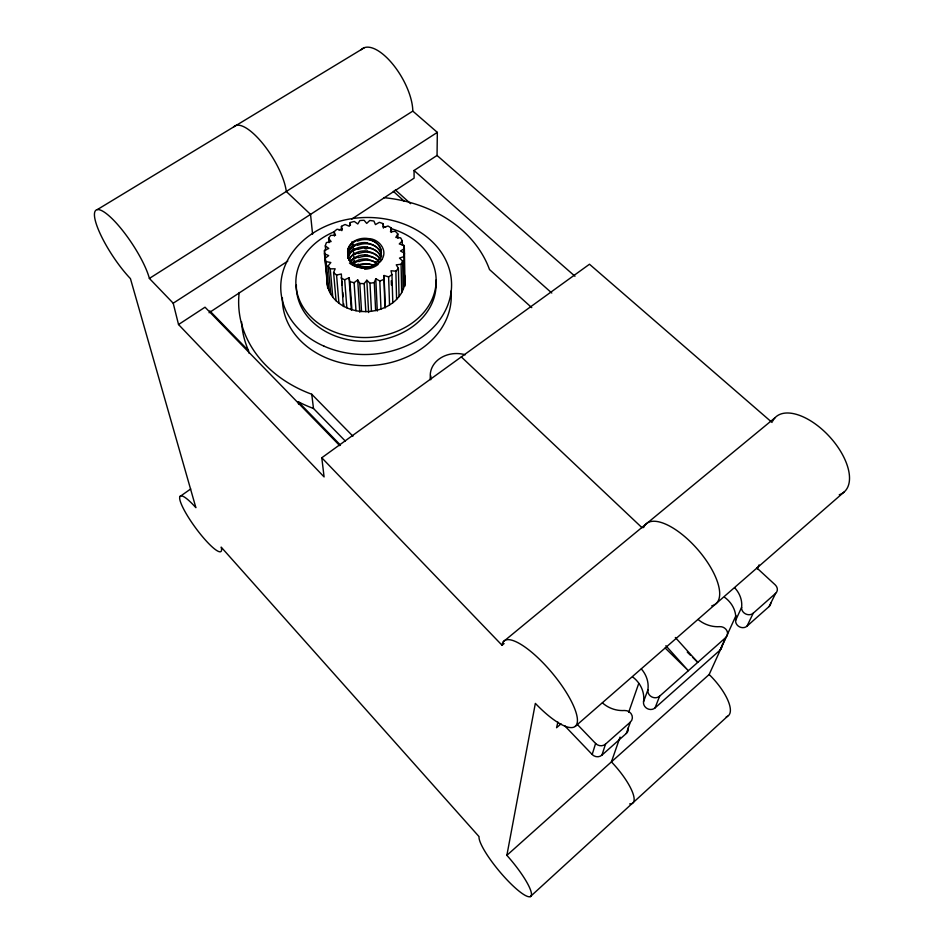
<?xml version="1.0" encoding="UTF-8"?>
<svg xmlns="http://www.w3.org/2000/svg" width="944" height="944" viewBox="0 0 944 944"><rect width="100%" height="100%" fill="white"/><g stroke="black" fill="none" stroke-linecap="round" stroke-linejoin="round"><path stroke-width="1.42" d="M574.979 276.25L437.048 155.465L437.332 132.372L412.799 111.109A44.097 18.951 59.7 0 0 392.102 63.378A44.097 18.951 59.7 0 0 361.151 49.725M327.12 279.967L327.179 278.917M347.699 252.485C347.404 263.659 361.045 268.91 370.485 266.751A20.166 15.93 -2.1 0 0 382.06 259.187C388.019 249.841 378.426 238.667 368.514 238.62A16.827 13.287 -2.1 0 0 347.699 252.485A16.898 12.673 -0.8 0 1 348.088 249.004A16.898 12.897 2.3 0 1 353.729 241.971M327.096 281.017L327.131 282.291A38.975 31.176 -2.2 0 0 327.769 286.716L328.772 289.997A38.975 31.176 -2.2 0 0 330.778 294.15L332.784 297.124A38.975 31.176 -2.2 0 0 336.052 300.735L338.931 303.201A38.975 31.176 -2.2 0 0 343.25 306.033L346.837 307.827A38.975 31.176 -2.2 0 0 351.935 309.691L355.994 310.706A38.975 31.176 -2.2 0 0 361.54 311.473L365.812 311.626A38.975 31.176 -2.2 0 0 371.44 311.249L375.629 310.529A38.975 31.176 -2.2 0 0 380.987 309.03L384.833 307.508L384.031 275.506L388.609 276.875A40.061 31.648 -2.1 0 0 391.949 274.598L390.993 270.763L395.855 271.176A40.061 31.648 -2.1 0 0 398.38 268.32L396.244 264.827L401.082 264.273A40.061 31.648 -2.1 0 0 402.628 261.028L399.477 258.09L403.973 256.603A40.061 31.648 -2.1 0 0 404.457 253.193L400.492 250.986L404.362 248.661A40.061 31.648 -2.1 0 0 403.761 245.298L399.241 243.953L402.262 240.968A40.061 31.648 -2.1 0 0 400.622 237.841L395.831 237.428L397.825 233.97A40.061 31.648 -2.1 0 0 395.253 231.28L390.486 231.811L391.335 228.106A40.061 31.648 -2.1 0 0 388.008 226.017L383.559 227.457L383.205 223.716A40.061 31.648 -2.1 0 0 379.323 222.347L375.452 224.601L373.942 221.061A40.061 31.648 -2.1 0 0 369.753 220.495L366.697 223.409L364.113 220.294A40.061 31.648 -2.1 0 0 359.853 220.566L357.788 223.976L354.295 221.462A40.061 31.648 -2.1 0 0 350.224 222.548L349.292 226.253L345.091 224.507A40.061 31.648 -2.1 0 0 341.457 226.348L341.716 230.1L337.067 229.239A40.061 31.648 -2.1 0 0 334.093 231.728L334.447 236.047M343.25 306.033L341.339 273.996L336.571 275.034A40.061 31.648 -2.1 0 1 333.598 272.533L335.155 268.792L330.247 268.863A40.061 31.648 -2.1 0 1 328.193 265.854L330.848 262.526L326.128 261.63A40.061 31.648 -2.1 0 1 325.102 258.302L328.689 255.6L324.453 253.794A40.061 31.648 -2.1 0 1 324.512 250.372L328.795 248.461L325.302 245.888A40.061 31.648 -2.1 0 1 326.423 242.573L331.132 241.546L328.583 238.372A40.061 31.648 -2.1 0 1 330.707 235.375L335.533 235.304L334.093 231.728M321.786 457.769L324.087 476.921L178.534 324.535L173.2 303.213L149.388 278.433A47.684 11.481 56.5 0 0 114.708 221.333A47.684 11.481 56.5 0 0 95.556 221.533A47.684 11.481 56.5 0 0 130.437 278.633L195.88 507.671A34.35 6.455 53.8 0 0 180.151 500.839A34.35 6.455 53.8 0 0 204.954 539.52A34.35 6.455 53.8 0 0 221.167 547.107L479.045 836.62A39.849 8.036 50.2 0 0 503.825 876.398A39.849 8.036 50.2 0 0 531.425 894.959A39.849 8.036 50.2 0 0 506.869 855.335L535.354 703.374A55.613 16.39 50.2 0 0 577.244 722.632A55.613 16.39 50.2 0 0 542.871 662.653A55.613 16.39 50.2 0 0 502.043 645.259L321.786 457.769L589.481 264.237L772.062 422.464M384.833 307.508A38.975 31.176 -2.2 0 0 389.553 304.983L392.81 302.741A38.975 31.176 -2.2 0 0 396.598 299.378L399.052 296.569A38.975 31.176 -2.2 0 0 401.684 292.569L403.182 289.383A38.975 31.176 -2.2 0 0 404.492 285.017L404.952 281.654A38.975 31.176 -2.2 0 0 404.87 277.206L404.516 274.905M557.88 722.113L556.571 727.73L561.019 723.871M602.449 702.879A27.86 25.488 24 0 0 624.48 710.502A7.068 6.502 27.4 0 1 630.356 722.101L626.297 733.464L601.918 755.141A6.974 6.525 29.2 0 1 592.183 754.492L595.593 743.459L577.221 724.343M601.918 755.141L605.517 744.12L630.356 722.101M620.043 737.099L611.417 761.879A38.515 11.021 49 0 1 629.672 803.922M628.68 712.307L638.758 683.397M698.1 619.488A27.187 23.718 23.6 0 0 719.67 626.663A6.891 6.053 25.8 0 1 726.762 630.474A6.891 6.053 25.8 0 1 725.747 637.554L720.012 650.168L655.042 707.917A6.879 6.266 27.6 0 1 647.242 708.602A6.879 6.266 27.6 0 1 643.537 701.734L647.891 689.875A27.86 25.488 24 0 0 641.354 668.954M655.042 707.917L659.632 696.165L725.747 637.554M375.629 310.529L374.296 282.504L375.795 278.728L379.795 280.982A40.061 31.648 -2.1 0 0 383.748 279.424M506.869 855.335L709.156 674.5L735.942 615.677M757.253 568.89L759.082 564.878M756.876 567.958L775.189 584.832A6.797 5.817 25.2 0 1 775.661 593.316L769.089 606.544L746.987 626.179A6.714 5.841 25.9 0 1 739.459 626.828A6.714 5.841 25.9 0 1 735.647 620.361L741.618 607.322A27.187 23.718 23.6 0 0 734.597 587.675M746.987 626.179L753.194 613.234L775.661 593.316M365.812 311.626L364.183 283.601L366.827 280.238L369.977 283.224L371.44 311.249M530.268 896.647L727.588 716.26M575.238 726.384L844.007 492.107M502.043 645.259L504.096 643.572M503.353 641.684L774.977 417.791M341.008 277.925A40.061 31.648 -2.1 0 0 344.69 279.743L349.02 277.784L349.929 281.642A40.061 31.648 -2.1 0 0 354.106 282.669L357.705 279.92L359.806 283.448L361.54 311.473M179.95 496.532L190.7 488.968M209.061 312.747L287.778 261.075M351.605 219.185L414.109 178.145L414.05 170.498L437.048 155.465M178.534 324.535L205.025 307.201L339.734 445.639M173.2 303.213L437.332 132.372M149.388 278.433L412.799 111.109M97.291 209.615L364.49 47.625M370.485 266.751C363.428 268.721 355.18 267.872 349.445 263.046M414.05 170.498L551.792 293.029M531.755 307.65L489.511 269.547A128.042 103.215 -2.3 0 0 383.712 197.65M395.324 189.886L410.557 203.656M393.294 191.278L404.103 201.06M461.309 356.903L642.109 527.79M687.256 652.092L690.406 655.171M692.518 657.225L697.781 662.346L675.338 637.483M665.178 648.021L688.341 670.712L665.874 645.731M239.186 292.51A128.042 103.215 -2.3 0 0 311.744 394.25L352.938 436.199M298.564 404.079L298.245 401.743A126.107 102.33 -2.3 0 0 313.491 408.481L345.351 441.096M209.839 310.942L248.461 350.602L248.897 353.021M298.245 401.743L340.406 445.049M564.736 725.794L592.183 754.492M351.864 241.841L354.118 246.278M352.867 247.08L354.389 250.431M352.419 250.16L354.661 254.55M352.69 254.278L354.932 258.632A16.626 12.921 3.1 0 1 358.201 257.004M353.681 259.399L355.192 262.692A16.555 12.897 3.1 0 1 358.46 261.063M353.233 262.397L354.661 264.485M311.744 394.25L313.491 408.481M312.582 234.206L310.541 214.382L286.292 191.467A45.808 15.541 58.1 0 0 262.515 143.24A45.808 15.541 58.1 0 0 233.439 127.145M324.453 253.794L327.686 288.156M325.302 245.888L325.692 250.172M326.128 261.63L328.772 289.997M324.512 250.372L325.173 257.511M325.102 258.302L327.769 286.716M328.193 265.854L330.778 294.15M330.247 268.863L332.784 297.124M328.583 238.372L328.972 242.679M333.598 272.533L336.052 300.735M336.571 275.034L338.931 303.201M341.905 281.1L342.235 285.359M342.802 292.463L343.144 296.735M343.71 303.838L343.935 306.67M341.457 226.348L341.787 230.678M344.69 279.743L346.837 307.827M349.02 277.784L351.357 310.128M349.929 281.642L351.935 309.691M350.224 222.548L350.413 225.451M354.106 282.669L355.994 310.706M357.705 279.92L359.77 312.216M353.811 241.463L353.847 242.089A16.886 13.027 3.1 0 1 357.174 240.437M366.827 280.238L368.608 312.535M375.346 263.093L375.405 264.332M375.795 278.728L377.293 311.048M379.795 280.982L380.987 309.03M383.205 223.716L383.37 228.047M384.031 275.506L385.258 307.874M388.609 276.875L389.553 304.983M391.949 274.598L392.81 302.741M391.3 280.722L391.43 284.994M391.335 228.106L391.465 232.425M395.855 271.176L396.598 299.378M397.825 233.97L397.92 238.277M398.38 268.32L399.052 296.569M401.082 264.273L401.684 292.569M402.262 240.968L402.345 245.263M402.628 261.028L403.182 289.383M404.362 248.661L405.035 286.056M403.761 245.298L404.492 285.017M643.584 527.613A53.053 21.854 48.9 0 1 697.616 549.384A53.053 21.854 48.9 0 1 711.752 605.824M772.652 421.166A50.752 26.302 47.4 0 1 830 437.155A50.752 26.302 47.4 0 1 839.263 494.739M709.156 674.5A37.288 13.617 47.7 0 1 726.243 716.838M374.296 282.504A40.061 31.648 -2.1 0 1 369.977 283.224M364.183 283.601A40.061 31.648 -2.1 0 1 359.806 283.448M368.361 239.162A16.898 13.511 3.8 0 1 380.916 249.57A16.898 13.511 3.8 0 1 375.181 262.928M382.438 258.75A20.213 16.52 -4.8 0 1 377.506 263.978M357.552 241.074A16.85 13.735 -6.9 0 1 377.163 243.694A16.85 13.735 -6.9 0 1 378.851 259.989M351.392 248.331A16.827 12.874 2.3 0 1 354.083 246.231A16.827 13.004 3.1 0 1 357.434 244.626M348.383 253.157A16.827 12.744 1.1 0 1 351.074 248.602M369.222 267.246A16.839 12.65 -0.8 0 1 367.605 267.53M348.371 258.243A16.839 12.65 -0.8 0 1 348.1 253.122M376.019 263.872A16.839 13.676 -7.3 0 1 352.254 263.978A16.839 13.676 -7.3 0 1 353.457 244.52M354.224 245.204A16.839 12.886 2.4 0 1 367.157 242.75M378.107 264.485A20.178 16.296 -6.5 0 1 364.644 269.229M357.8 245.263A16.791 13.712 -6.9 0 1 381.529 256.485M348.265 258.349A16.768 12.85 2.3 0 1 353.788 249.9M354.354 250.384A16.756 12.98 3.1 0 1 357.693 248.791M348.242 258.16A16.768 13.641 -7.3 0 1 353.729 248.685M354.496 249.369A16.768 12.862 2.4 0 1 367.381 246.915M367.086 243.139A16.827 13.428 3.9 0 1 381.482 256.036M358.059 249.417A16.721 13.676 -6.9 0 1 381.069 257.216M349.209 259.824A16.709 12.827 2.3 0 1 354.059 254.019M354.614 254.502A16.697 12.956 3.1 0 1 357.953 252.909M349.02 260.155A16.709 12.602 -0.8 0 1 354.72 253.452M354.755 253.499A16.709 12.838 2.4 0 1 367.594 251.045M367.31 247.304A16.756 13.393 3.9 0 1 380.68 256.343M358.378 253.653A16.65 13.629 -7.1 0 1 380.184 259.222M350.838 261.311A16.638 12.579 -0.8 0 1 354.991 257.547M350.484 261.748A16.638 12.803 2.3 0 1 364.856 254.845M365.033 248.779A19.989 15.493 2 0 1 366.756 248.85M367.535 251.434A16.697 13.369 3.9 0 1 379.724 258.455M358.626 257.736A16.591 13.594 -7.1 0 1 378.284 260.721M353.363 263.836A16.567 12.768 2.3 0 1 355.074 262.585M352.195 263.246A16.579 13.558 -7.4 0 1 354.555 260.992M355.227 261.594A16.579 12.791 2.4 0 1 365.104 258.927A16.579 13.181 3.9 0 1 368.018 259.045M364.88 254.762A16.638 13.204 3.9 0 1 367.806 254.974M367.688 255.6A16.626 13.346 3.9 0 1 378.556 260.945M358.814 261.677A16.52 13.582 -7 0 1 376.585 263.116M355.416 265.559A16.508 12.768 2.4 0 1 358.413 264.108M367.912 259.671A16.567 13.31 3.9 0 1 376.986 263.4M359.05 265.689A16.461 13.546 -7.1 0 1 373.647 265.476M357.21 265.712A16.496 12.874 3.1 0 1 358.708 265.087M358.791 264.745A16.496 12.897 3.2 0 1 373.718 265.394M361.222 267.565A16.449 12.744 2.4 0 1 366.815 267.105M605.517 744.12A7.115 6.632 28.1 0 1 595.593 743.459M659.632 696.165A7.009 6.372 26.8 0 1 651.679 696.861A7.009 6.372 26.8 0 1 647.891 689.875M753.194 613.234A6.844 5.924 25.4 0 1 745.524 613.883A6.844 5.924 25.4 0 1 741.618 607.322M628.208 727.883A6.927 6.407 28.3 0 1 626.297 733.464M721.759 645.366A6.761 5.971 26.3 0 1 720.012 650.168M770.776 602.697A6.679 5.747 25.6 0 1 769.089 606.544M248.461 350.602A126.107 102.33 -2.3 0 1 241.57 321.739M632.964 677.19A27.329 25.099 24.8 0 1 643.537 701.734M724.603 597.281A26.68 23.399 24.2 0 1 735.647 620.361M430.747 379.759A26.633 22.231 2 0 1 465.298 354.767M430.322 379.217A26.467 22.137 2.1 0 1 430.96 376.078M450.984 291.035A84.453 68.051 -2.3 0 1 369.564 365.611A84.453 68.051 -2.3 0 1 282.398 297.797M435.892 280.191A69.891 56.026 -2.2 0 1 368.054 341.315A69.891 56.026 -2.2 0 1 296.357 285.076M391.394 228.684A70.163 56.144 -2.2 0 1 423.278 313.007A70.163 56.144 -2.2 0 1 312.842 318.765A70.163 56.144 -2.2 0 1 334.459 231.658M338.908 229.958A70.163 56.144 -2.2 0 1 342.33 228.837M383.24 226.713A70.163 56.144 -2.2 0 1 385.6 227.197M324.099 346.2A85.432 68.487 -2.2 0 0 451.574 284.227A85.432 68.487 -2.2 0 0 322.824 227.563A85.432 68.487 -2.2 0 0 324.099 346.2"/></g></svg>
